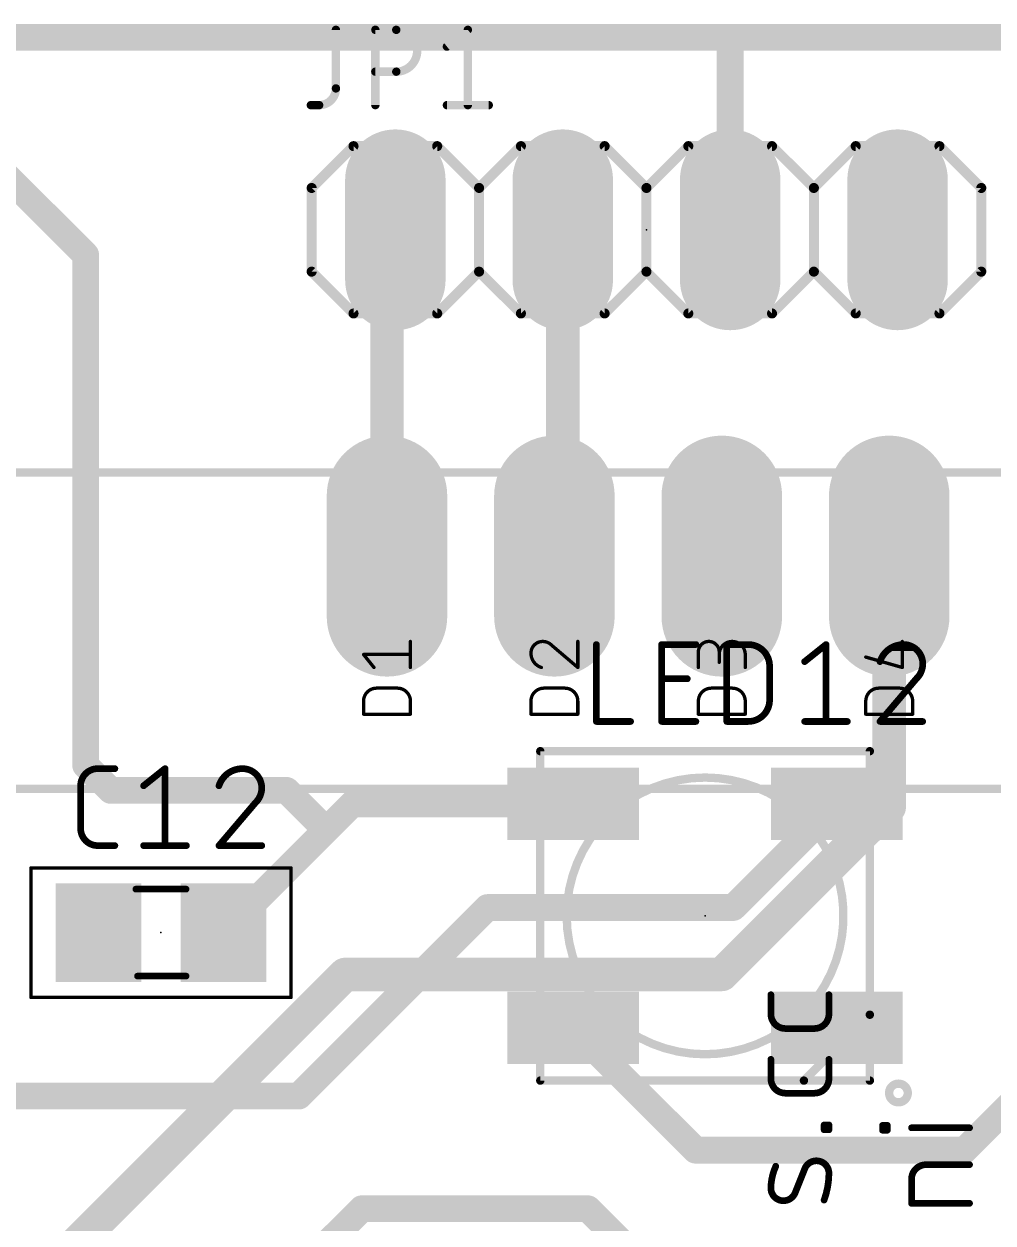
# Model space of a CAD drawing. Extents: x -64 to 81, y -144 to 13.
# Drawn here: x -9.32 to 5.38, y -86.32 to -68.12 of the extents above; entities that cross this region are included whole.
import ezdxf

# ---------------------------------------------------------------- set-up
doc = ezdxf.new("R2010")
doc.units = 0
for name, color, linetype in [('1', 12, 'CONTINUOUS'), ('16', 132, 'CONTINUOUS'), ('17', 110, 'CONTINUOUS'), ('21', 253, 'CONTINUOUS'), ('23', 53, 'CONTINUOUS'), ('25', 253, 'CONTINUOUS'), ('39', 12, 'CONTINUOUS'), ('51', 253, 'CONTINUOUS')]:
    doc.layers.add(name, color=color, linetype=linetype)

# ---------------------------------------------------------------- blocks, each defined once
blk = doc.blocks.new('RECT')
blk.add_solid([(-0.5, -0.5), (0.5, -0.5), (-0.5, 0.5), (0.5, 0.5)])
blk = doc.blocks.new('LONGP100')
at = {"const_width": 1}
blk.add_lwpolyline([(-0.5, 0), (0.5, 0)], dxfattribs=at)
at = {"const_width": 0.5}
for points in [[(-0.5, 0.25, 1), (-0.5, -0.25)], [(0.5, -0.25, 1), (0.5, 0.25)]]:
    blk.add_lwpolyline(points, format="xyb", dxfattribs=at)

msp = doc.modelspace()

# ---------------------------------------------------------------- linework, layer by layer
at = {"layer": '1'}
for points, const_width in [([(-11.242, -68.326), (1.397, -68.326)], 0.4064), ([(1.397, -68.326), (1.397, -71.247)], 0.4064), ([(1.397, -68.326), (5.842, -68.326)], 0.4064), ([(-8.382, -71.628), (-11.463, -68.547)], 0.4064), ([(-3.81, -71.374), (-3.683, -71.247)], 0.508), ([(-3.81, -76.2), (-3.81, -71.374)], 0.508), ([(-1.143, -72.39), (-1.143, -71.247)], 0.508), ([(-1.143, -76.073), (-1.143, -71.247)], 0.508), ([(-8.382, -79.375), (-8.382, -71.628)], 0.4064), ([(-1.27, -76.2), (-1.143, -76.073)], 0.508), ([(12.319, -77.851), (4.953, -85.217)], 0.4064), ([(-8.001, -79.756), (-8.382, -79.375)], 0.4064), ([(-5.334, -79.756), (-8.001, -79.756)], 0.4064), ([(-4.732, -80.358), (-5.334, -79.756)], 0.4064), ([(-4.335, -79.961), (-4.732, -80.358)], 0.4064), ([(-0.984, -79.961), (-4.335, -79.961)], 0.4064), ([(3.016, -79.961), (1.443, -81.534)], 0.4064), ([(-4.732, -80.358), (-6.289, -81.915)], 0.4064), ([(-2.286, -81.534), (-5.148, -84.396)], 0.4064), ([(-2.286, -81.534), (1.443, -81.534)], 0.4064), ([(0.872, -85.217), (-0.984, -83.361)], 0.4064), ([(-5.148, -84.396), (-9.601, -84.396)], 0.4064), ([(4.953, -85.217), (0.872, -85.217)], 0.4064), ([(-4.191, -86.106), (-5.715, -87.63)], 0.4064), ([(-0.762, -86.106), (-4.191, -86.106)], 0.4064), ([(5.002, -91.87), (-0.762, -86.106)], 0.4064)]:
    msp.add_lwpolyline(points, dxfattribs=dict(at, const_width=const_width))
for points, const_width in [([(1.4986, -68.326, 1), (1.2954, -68.326)], 0.2032), ([(1.397, -68.2244, 1), (1.397, -68.4276)], 0.2032), ([(1.397, -68.4276, 1), (1.397, -68.2244)], 0.2032), ([(-3.683, -71.374, 1), (-3.937, -71.374)], 0.254), ([(-3.8998, -71.2842, 1), (-3.7202, -71.4638)], 0.254), ([(-3.5932, -71.3368, 1), (-3.7728, -71.1572)], 0.254), ([(-1.016, -71.247, 1), (-1.27, -71.247)], 0.254), ([(-1.016, -71.247, 1), (-1.27, -71.247)], 0.254), ([(1.2954, -71.247, 1), (1.4986, -71.247)], 0.2032), ([(-8.2804, -71.628, 1), (-8.4836, -71.628)], 0.2032), ([(-8.4538, -71.6998, 1), (-8.3102, -71.5562)], 0.2032), ([(-1.27, -72.39, 1), (-1.016, -72.39)], 0.254), ([(-1.0532, -76.1628, 1), (-1.2328, -75.9832)], 0.254), ([(-3.937, -76.2, 1), (-3.683, -76.2)], 0.254), ([(-1.3598, -76.1102, 1), (-1.1802, -76.2898)], 0.254), ([(-1.27, -76.073, 1), (-1.016, -76.073)], 0.254), ([(-8.4836, -79.375, 1), (-8.2804, -79.375)], 0.2032), ([(-8.3102, -79.3032, 1), (-8.4538, -79.4468)], 0.2032), ([(-8.001, -79.6544, 1), (-8.001, -79.8576)], 0.2032), ([(-8.0728, -79.8278, 1), (-7.9292, -79.6842)], 0.2032), ([(-5.2622, -79.6842, 1), (-5.4058, -79.8278)], 0.2032), ([(-5.334, -79.8576, 1), (-5.334, -79.6544)], 0.2032), ([(-4.335, -79.8594, 1), (-4.335, -80.0626)], 0.2032), ([(-4.2632, -80.0328, 1), (-4.4068, -79.8892)], 0.2032), ([(-0.984, -80.0626, 1), (-0.984, -79.8594)], 0.2032), ([(3.0878, -80.0328, 1), (2.9442, -79.8892)], 0.2032), ([(-4.8038, -80.2862, 1), (-4.6602, -80.4298)], 0.2032), ([(-4.6602, -80.4298, 1), (-4.8038, -80.2862)], 0.2032), ([(-4.8038, -80.4298, 1), (-4.6602, -80.2862)], 0.2032), ([(-2.286, -81.4324, 1), (-2.286, -81.6356)], 0.2032), ([(-2.2142, -81.6058, 1), (-2.3578, -81.4622)], 0.2032), ([(1.443, -81.6356, 1), (1.443, -81.4324)], 0.2032), ([(1.3712, -81.4622, 1), (1.5148, -81.6058)], 0.2032), ([(-6.3608, -81.8432, 1), (-6.2172, -81.9868)], 0.2032), ([(-0.9122, -83.2892, 1), (-1.0558, -83.4328)], 0.2032), ([(-5.2198, -84.3242, 1), (-5.0762, -84.4678)], 0.2032), ([(-5.148, -84.4976, 1), (-5.148, -84.2944)], 0.2032), ([(0.872, -85.1154, 1), (0.872, -85.3186)], 0.2032), ([(0.8002, -85.2888, 1), (0.9438, -85.1452)], 0.2032), ([(4.8812, -85.1452, 1), (5.0248, -85.2888)], 0.2032), ([(4.953, -85.3186, 1), (4.953, -85.1154)], 0.2032), ([(-4.191, -86.0044, 1), (-4.191, -86.2076)], 0.2032), ([(-4.1192, -86.1778, 1), (-4.2628, -86.0342)], 0.2032), ([(-0.6902, -86.0342, 1), (-0.8338, -86.1778)], 0.2032), ([(-0.762, -86.2076, 1), (-0.762, -86.0044)], 0.2032)]:
    msp.add_lwpolyline(points, format="xyb", dxfattribs=dict(at, const_width=const_width))
at = {"layer": '16', "const_width": 0.508}
for points in [[(3.81, -80.01), (3.81, -76.2)], [(1.27, -82.55), (3.81, -80.01)], [(-13.97, -92.075), (-4.445, -82.55)], [(-4.445, -82.55), (1.27, -82.55)]]:
    msp.add_lwpolyline(points, dxfattribs=at)
at = {"layer": '16', "const_width": 0.254}
for points in [[(3.937, -76.2, 1), (3.683, -76.2)], [(3.683, -80.01, 1), (3.937, -80.01)], [(3.8998, -80.0998, 1), (3.7202, -79.9202)], [(-4.445, -82.423, 1), (-4.445, -82.677)], [(-4.3552, -82.6398, 1), (-4.5348, -82.4602)], [(1.1802, -82.4602, 1), (1.3598, -82.6398)], [(1.27, -82.677, 1), (1.27, -82.423)]]:
    msp.add_lwpolyline(points, format="xyb", dxfattribs=at)
at = {"layer": '21'}
for points, const_width in [([(-4.318, -69.977), (-4.953, -70.612)], 0.1524), ([(-4.318, -69.977), (-3.048, -69.977)], 0.1524), ([(-3.048, -69.977), (-2.413, -70.612)], 0.1524), ([(-2.413, -70.612), (-1.778, -69.977)], 0.1524), ([(-1.778, -69.977), (-0.508, -69.977)], 0.1524), ([(-0.508, -69.977), (0.127, -70.612)], 0.1524), ([(0.127, -70.612), (0.762, -69.977)], 0.1524), ([(0.762, -69.977), (2.032, -69.977)], 0.1524), ([(2.032, -69.977), (2.667, -70.612)], 0.1524), ([(3.302, -69.977), (2.667, -70.612)], 0.1524), ([(3.302, -69.977), (4.572, -69.977)], 0.1524), ([(4.572, -69.977), (5.207, -70.612)], 0.1524), ([(-4.953, -70.612), (-4.953, -71.882)], 0.1524), ([(-2.413, -70.612), (-2.413, -71.882)], 0.1524), ([(0.127, -70.612), (0.127, -71.882)], 0.1524), ([(2.667, -70.612), (2.667, -71.882)], 0.1524), ([(5.207, -70.612), (5.207, -71.882)], 0.1524), ([(-4.953, -71.882), (-4.318, -72.517)], 0.1524), ([(-2.413, -71.882), (-3.048, -72.517)], 0.1524), ([(-1.778, -72.517), (-2.413, -71.882)], 0.1524), ([(0.127, -71.882), (-0.508, -72.517)], 0.1524), ([(0.762, -72.517), (0.127, -71.882)], 0.1524), ([(2.667, -71.882), (2.032, -72.517)], 0.1524), ([(2.667, -71.882), (3.302, -72.517)], 0.1524), ([(5.207, -71.882), (4.572, -72.517)], 0.1524), ([(-3.048, -72.517), (-4.318, -72.517)], 0.1524), ([(-0.508, -72.517), (-1.778, -72.517)], 0.1524), ([(2.032, -72.517), (0.762, -72.517)], 0.1524), ([(4.572, -72.517), (3.302, -72.517)], 0.1524), ([(-13.97, -74.93), (17.78, -74.93)], 0.127), ([(-1.484, -79.161), (3.516, -79.161)], 0.127), ([(-1.484, -84.161), (-1.484, -79.161)], 0.127), ([(3.516, -79.161), (3.516, -83.161)], 0.127), ([(-10.6934, -79.7306), (7.62, -79.7306)], 0.127), ([(2.0151, -83.1505), (2.0151, -82.857)], 0.1016), ([(2.8956, -82.857), (2.8956, -83.1505)], 0.1016), ([(2.516, -84.161), (3.516, -83.161)], 0.127), ([(3.516, -83.161), (3.516, -84.161)], 0.127), ([(2.6755, -83.3707), (2.2352, -83.3707)], 0.1016), ([(2.0151, -84.132), (2.0151, -83.8385)], 0.1016), ([(2.8956, -83.8385), (2.8956, -84.132)], 0.1016), ([(2.516, -84.161), (-1.484, -84.161)], 0.127), ([(3.516, -84.161), (2.516, -84.161)], 0.127), ([(2.6755, -84.3521), (2.2352, -84.3521)], 0.1016), ([(2.8222, -84.9075), (2.8222, -84.8341)], 0.1016), ([(2.8222, -84.8341), (2.8956, -84.8341)], 0.1016), ([(2.8956, -84.8341), (2.8956, -84.9075)], 0.1016), ([(3.7084, -84.9142), (3.7084, -84.8409)], 0.1016), ([(3.7084, -84.8409), (3.7818, -84.8409)], 0.1016), ([(3.7818, -84.8409), (3.7818, -84.9142)], 0.1016), ([(2.8956, -84.9075), (2.8222, -84.9075)], 0.1016), ([(3.7818, -84.9142), (3.7084, -84.9142)], 0.1016), ([(5.0292, -84.8776), (4.1487, -84.8776)], 0.1016), ([(2.5287, -85.4981), (2.382, -85.865)], 0.1016), ([(4.3688, -85.4375), (5.0292, -85.4375)], 0.1016), ([(4.1487, -86.0245), (4.1487, -85.6576)], 0.1016), ([(5.0292, -86.0245), (4.1487, -86.0245)], 0.1016)]:
    msp.add_lwpolyline(points, dxfattribs=dict(at, const_width=const_width))
for points, const_width in [([(-4.318, -69.9389, 1), (-4.318, -70.0151)], 0.0762), ([(-4.2911, -70.0039, 1), (-4.3449, -69.9501)], 0.0762), ([(-3.0211, -69.9501, 1), (-3.0749, -70.0039)], 0.0762), ([(-3.048, -70.0151, 1), (-3.048, -69.9389)], 0.0762), ([(-1.778, -69.9389, 1), (-1.778, -70.0151)], 0.0762), ([(-1.7511, -70.0039, 1), (-1.8049, -69.9501)], 0.0762), ([(-0.4811, -69.9501, 1), (-0.5349, -70.0039)], 0.0762), ([(-0.508, -70.0151, 1), (-0.508, -69.9389)], 0.0762), ([(0.762, -69.9389, 1), (0.762, -70.0151)], 0.0762), ([(0.7889, -70.0039, 1), (0.7351, -69.9501)], 0.0762), ([(2.0589, -69.9501, 1), (2.0051, -70.0039)], 0.0762), ([(2.032, -70.0151, 1), (2.032, -69.9389)], 0.0762), ([(3.302, -69.9389, 1), (3.302, -70.0151)], 0.0762), ([(3.3289, -70.0039, 1), (3.2751, -69.9501)], 0.0762), ([(4.5989, -69.9501, 1), (4.5451, -70.0039)], 0.0762), ([(4.572, -70.0151, 1), (4.572, -69.9389)], 0.0762), ([(-4.9149, -70.612, 1), (-4.9911, -70.612)], 0.0762), ([(-4.9799, -70.5851, 1), (-4.9261, -70.6389)], 0.0762), ([(-2.3749, -70.612, 1), (-2.4511, -70.612)], 0.0762), ([(-2.4399, -70.5851, 1), (-2.3861, -70.6389)], 0.0762), ([(-2.4399, -70.6389, 1), (-2.3861, -70.5851)], 0.0762), ([(0.1651, -70.612, 1), (0.0889, -70.612)], 0.0762), ([(0.1001, -70.5851, 1), (0.1539, -70.6389)], 0.0762), ([(0.1001, -70.6389, 1), (0.1539, -70.5851)], 0.0762), ([(2.7051, -70.612, 1), (2.6289, -70.612)], 0.0762), ([(2.6401, -70.5851, 1), (2.6939, -70.6389)], 0.0762), ([(2.6401, -70.6389, 1), (2.6939, -70.5851)], 0.0762), ([(5.2451, -70.612, 1), (5.1689, -70.612)], 0.0762), ([(5.1801, -70.6389, 1), (5.2339, -70.5851)], 0.0762), ([(-4.9911, -71.882, 1), (-4.9149, -71.882)], 0.0762), ([(-4.9261, -71.8551, 1), (-4.9799, -71.9089)], 0.0762), ([(-2.4511, -71.882, 1), (-2.3749, -71.882)], 0.0762), ([(-2.3861, -71.8551, 1), (-2.4399, -71.9089)], 0.0762), ([(-2.3861, -71.9089, 1), (-2.4399, -71.8551)], 0.0762), ([(0.0889, -71.882, 1), (0.1651, -71.882)], 0.0762), ([(0.1539, -71.8551, 1), (0.1001, -71.9089)], 0.0762), ([(0.1539, -71.9089, 1), (0.1001, -71.8551)], 0.0762), ([(2.6289, -71.882, 1), (2.7051, -71.882)], 0.0762), ([(2.6939, -71.8551, 1), (2.6401, -71.9089)], 0.0762), ([(2.6939, -71.9089, 1), (2.6401, -71.8551)], 0.0762), ([(5.1689, -71.882, 1), (5.2451, -71.882)], 0.0762), ([(5.2339, -71.9089, 1), (5.1801, -71.8551)], 0.0762), ([(-4.318, -72.4789, 1), (-4.318, -72.5551)], 0.0762), ([(-4.3449, -72.5439, 1), (-4.2911, -72.4901)], 0.0762), ([(-3.0749, -72.4901, 1), (-3.0211, -72.5439)], 0.0762), ([(-3.048, -72.5551, 1), (-3.048, -72.4789)], 0.0762), ([(-1.778, -72.4789, 1), (-1.778, -72.5551)], 0.0762), ([(-1.8049, -72.5439, 1), (-1.7511, -72.4901)], 0.0762), ([(-0.5349, -72.4901, 1), (-0.4811, -72.5439)], 0.0762), ([(-0.508, -72.5551, 1), (-0.508, -72.4789)], 0.0762), ([(0.762, -72.4789, 1), (0.762, -72.5551)], 0.0762), ([(0.7351, -72.5439, 1), (0.7889, -72.4901)], 0.0762), ([(2.0051, -72.4901, 1), (2.0589, -72.5439)], 0.0762), ([(2.032, -72.5551, 1), (2.032, -72.4789)], 0.0762), ([(3.302, -72.4789, 1), (3.302, -72.5551)], 0.0762), ([(3.2751, -72.5439, 1), (3.3289, -72.4901)], 0.0762), ([(4.5451, -72.4901, 1), (4.5989, -72.5439)], 0.0762), ([(4.572, -72.5551, 1), (4.572, -72.4789)], 0.0762), ([(-1.484, -79.1292, 1), (-1.484, -79.1928)], 0.0635), ([(-1.4523, -79.161, 1), (-1.5157, -79.161)], 0.0635), ([(3.5478, -79.161, 1), (3.4842, -79.161)], 0.0635), ([(3.516, -79.1928, 1), (3.516, -79.1292)], 0.0635), ([(1.016, -83.761, 1), (1.016, -79.561, 1), (1.016, -83.761)], 0.127), ([(2.0405, -82.857, 1), (1.9897, -82.857)], 0.0508), ([(2.921, -82.857, 1), (2.8702, -82.857)], 0.0508), ([(2.0151, -83.1505, 0.4142), (2.2352, -83.3707)], 0.1016), ([(2.0405, -83.1505, 1), (1.9897, -83.1505)], 0.0508), ([(1.9897, -83.1505, 1), (2.0405, -83.1505)], 0.0508), ([(2.6755, -83.3707, 0.4142), (2.8956, -83.1505)], 0.1016), ([(2.921, -83.1505, 1), (2.8702, -83.1505)], 0.0508), ([(2.8702, -83.1505, 1), (2.921, -83.1505)], 0.0508), ([(3.5478, -83.161, 1), (3.4842, -83.161)], 0.0635), ([(3.4842, -83.161, 1), (3.5478, -83.161)], 0.0635), ([(3.5385, -83.1835, 1), (3.4935, -83.1385)], 0.0635), ([(2.2352, -83.3453, 1), (2.2352, -83.3961)], 0.0508), ([(2.2352, -83.3961, 1), (2.2352, -83.3453)], 0.0508), ([(2.6755, -83.3453, 1), (2.6755, -83.3961)], 0.0508), ([(2.6755, -83.3961, 1), (2.6755, -83.3453)], 0.0508), ([(2.0405, -83.8385, 1), (1.9897, -83.8385)], 0.0508), ([(2.921, -83.8385, 1), (2.8702, -83.8385)], 0.0508), ([(2.0151, -84.132, 0.4142), (2.2352, -84.3521)], 0.1016), ([(2.0405, -84.132, 1), (1.9897, -84.132)], 0.0508), ([(2.6755, -84.3521, 0.4142), (2.8956, -84.132)], 0.1016), ([(2.921, -84.132, 1), (2.8702, -84.132)], 0.0508), ([(-1.484, -84.1292, 1), (-1.484, -84.1928)], 0.0635), ([(-1.5157, -84.161, 1), (-1.4523, -84.161)], 0.0635), ([(1.9897, -84.132, 1), (2.0405, -84.132)], 0.0508), ([(2.516, -84.1292, 1), (2.516, -84.1928)], 0.0635), ([(2.4935, -84.1385, 1), (2.5385, -84.1835)], 0.0635), ([(2.516, -84.1928, 1), (2.516, -84.1292)], 0.0635), ([(2.8702, -84.132, 1), (2.921, -84.132)], 0.0508), ([(3.4842, -84.161, 1), (3.5478, -84.161)], 0.0635), ([(3.516, -84.1928, 1), (3.516, -84.1292)], 0.0635), ([(3.95, -84.4904, 1), (3.95, -84.2076, 1), (3.95, -84.4904)], 0.127), ([(2.2352, -84.3267, 1), (2.2352, -84.3775)], 0.0508), ([(2.2352, -84.3775, 1), (2.2352, -84.3267)], 0.0508), ([(2.6755, -84.3267, 1), (2.6755, -84.3775)], 0.0508), ([(2.6755, -84.3775, 1), (2.6755, -84.3267)], 0.0508), ([(2.8476, -84.8341, 1), (2.7968, -84.8341)], 0.0508), ([(2.8222, -84.8087, 1), (2.8222, -84.8595)], 0.0508), ([(2.921, -84.8341, 1), (2.8702, -84.8341)], 0.0508), ([(2.8956, -84.8595, 1), (2.8956, -84.8087)], 0.0508), ([(3.7338, -84.8409, 1), (3.683, -84.8409)], 0.0508), ([(3.7084, -84.8155, 1), (3.7084, -84.8663)], 0.0508), ([(3.8072, -84.8409, 1), (3.7564, -84.8409)], 0.0508), ([(3.7818, -84.8663, 1), (3.7818, -84.8155)], 0.0508), ([(2.8222, -84.8821, 1), (2.8222, -84.9329)], 0.0508), ([(2.7968, -84.9075, 1), (2.8476, -84.9075)], 0.0508), ([(2.8702, -84.9075, 1), (2.921, -84.9075)], 0.0508), ([(2.8956, -84.9329, 1), (2.8956, -84.8821)], 0.0508), ([(3.7084, -84.8888, 1), (3.7084, -84.9396)], 0.0508), ([(3.683, -84.9142, 1), (3.7338, -84.9142)], 0.0508), ([(3.7564, -84.9142, 1), (3.8072, -84.9142)], 0.0508), ([(3.7818, -84.9396, 1), (3.7818, -84.8888)], 0.0508), ([(4.1487, -84.8522, 1), (4.1487, -84.903)], 0.0508), ([(5.0292, -84.903, 1), (5.0292, -84.8522)], 0.0508), ([(2.8956, -85.5715, 0.8318), (2.5287, -85.4981)], 0.1016), ([(2.0884, -85.4614, 0.1025), (2.0151, -85.7916)], 0.1016), ([(2.1116, -85.4718, 1), (2.0653, -85.451)], 0.0508), ([(2.5051, -85.4887, 1), (2.5523, -85.5075)], 0.0508), ([(2.5523, -85.5075, 1), (2.5051, -85.4887)], 0.0508), ([(2.8222, -85.9751, 0.083), (2.8956, -85.5715)], 0.1016), ([(2.921, -85.5718, 1), (2.8702, -85.5711)], 0.0508), ([(4.3688, -85.4375, 0.4142), (4.1487, -85.6576)], 0.1016), ([(4.3688, -85.4121, 1), (4.3688, -85.4629)], 0.0508), ([(4.3688, -85.4629, 1), (4.3688, -85.4121)], 0.0508), ([(5.0292, -85.4629, 1), (5.0292, -85.4121)], 0.0508), ([(2.8702, -85.5711, 1), (2.921, -85.5718)], 0.0508), ([(4.1741, -85.6576, 1), (4.1233, -85.6576)], 0.0508), ([(4.1233, -85.6576, 1), (4.1741, -85.6576)], 0.0508), ([(2.0151, -85.7916, 0.8318), (2.382, -85.865)], 0.1016), ([(2.0405, -85.792, 1), (1.9897, -85.7912)], 0.0508), ([(1.9897, -85.7912, 1), (2.0405, -85.792)], 0.0508), ([(2.3584, -85.8556, 1), (2.4055, -85.8744)], 0.0508), ([(2.4055, -85.8744, 1), (2.3584, -85.8556)], 0.0508), ([(2.7983, -85.9665, 1), (2.8461, -85.9837)], 0.0508), ([(4.1487, -85.9991, 1), (4.1487, -86.0499)], 0.0508), ([(4.1233, -86.0245, 1), (4.1741, -86.0245)], 0.0508), ([(5.0292, -86.0499, 1), (5.0292, -85.9991)], 0.0508)]:
    msp.add_lwpolyline(points, format="xyb", dxfattribs=dict(at, const_width=const_width))
at = {"layer": '23'}
for p in [(0.127, -71.247), (1.016, -81.661), (-7.239, -81.915)]:
    msp.add_point(p, dxfattribs=at)
at = {"layer": '25'}
for points, const_width in [([(-4.5847, -68.2117), (-4.5847, -69.1007)], 0.127), ([(-3.9867, -69.3547), (-3.9867, -68.2117)], 0.127), ([(-3.9867, -68.2117), (-3.6692, -68.2117)], 0.127), ([(-2.9008, -68.4657), (-2.5833, -68.2117)], 0.127), ([(-2.5833, -68.2117), (-2.5833, -69.3547)], 0.127), ([(-3.6692, -68.8467), (-3.9867, -68.8467)], 0.127), ([(-4.8387, -69.3547), (-4.9657, -69.3547)], 0.127), ([(-2.9008, -69.3547), (-2.2658, -69.3547)], 0.127), ([(-3.4544, -77.8905), (-3.4544, -77.4954)], 0.0508), ([(-1.3095, -77.5547), (-0.9144, -77.8905)], 0.0508), ([(-0.9144, -77.8905), (-0.9144, -77.4954)], 0.0508), ([(-0.6332, -77.5418), (-0.6332, -78.7102)], 0.1016), ([(0.3574, -78.7102), (0.3574, -77.5418)], 0.1016), ([(0.3574, -77.5418), (0.8767, -77.5418)], 0.1016), ([(1.3457, -78.7102), (1.3457, -77.5418)], 0.1016), ([(1.3457, -77.5418), (1.6703, -77.5418)], 0.1016), ([(2.5268, -77.8014), (2.8514, -77.5418)], 0.1016), ([(2.8514, -77.5418), (2.8514, -78.7102)], 0.1016), ([(4.0076, -77.8905), (4.0076, -77.4954)], 0.0508), ([(-4.0076, -77.8905), (-4.1656, -77.693)], 0.0508), ([(-4.1656, -77.693), (-3.4544, -77.693)], 0.0508), ([(0.9144, -77.8905), (0.9144, -77.6534)], 0.0508), ([(1.2305, -77.6534), (1.2305, -77.8115)], 0.0508), ([(1.6256, -77.8905), (1.6256, -77.693)], 0.0508), ([(3.4544, -77.7325), (4.0076, -77.8905)], 0.0508), ([(3.8495, -77.6139), (4.1656, -77.6139)], 0.0508), ([(1.9949, -77.8664), (1.9949, -78.3856)], 0.1016), ([(0.3574, -78.0611), (0.7469, -78.0611)], 0.1016), ([(4.2216, -78.0611), (3.6698, -78.7102)], 0.1016), ([(-3.968, -78.2041), (-3.652, -78.2041)], 0.0508), ([(-1.428, -78.2041), (-1.112, -78.2041)], 0.0508), ([(1.112, -78.2041), (1.428, -78.2041)], 0.0508), ([(3.652, -78.2041), (3.968, -78.2041)], 0.0508), ([(-4.1656, -78.5992), (-4.1656, -78.4016)], 0.0508), ([(-3.4544, -78.4016), (-3.4544, -78.5992)], 0.0508), ([(-1.6256, -78.5992), (-1.6256, -78.4016)], 0.0508), ([(-0.9144, -78.4016), (-0.9144, -78.5992)], 0.0508), ([(0.9144, -78.5992), (0.9144, -78.4016)], 0.0508), ([(1.6256, -78.4016), (1.6256, -78.5992)], 0.0508), ([(3.4544, -78.5992), (3.4544, -78.4016)], 0.0508), ([(4.1656, -78.4016), (4.1656, -78.5992)], 0.0508), ([(-3.4544, -78.5992), (-4.1656, -78.5992)], 0.0508), ([(-0.9144, -78.5992), (-1.6256, -78.5992)], 0.0508), ([(1.6256, -78.5992), (0.9144, -78.5992)], 0.0508), ([(4.1656, -78.5992), (3.4544, -78.5992)], 0.0508), ([(-0.6332, -78.7102), (-0.1139, -78.7102)], 0.1016), ([(0.8767, -78.7102), (0.3574, -78.7102)], 0.1016), ([(1.6703, -78.7102), (1.3457, -78.7102)], 0.1016), ([(2.5268, -78.7102), (3.1759, -78.7102)], 0.1016), ([(3.6698, -78.7102), (4.3189, -78.7102)], 0.1016), ([(-8.1986, -79.4258), (-7.9389, -79.4258)], 0.1016), ([(-7.5024, -79.6854), (-7.1778, -79.4258)], 0.1016), ([(-7.1778, -79.4258), (-7.1778, -80.5942)], 0.1016), ([(-8.4582, -80.3346), (-8.4582, -79.6854)], 0.1016), ([(-5.8076, -79.9451), (-6.3594, -80.5942)], 0.1016), ([(-7.9389, -80.5942), (-8.1986, -80.5942)], 0.1016), ([(-7.5024, -80.5942), (-6.8533, -80.5942)], 0.1016), ([(-6.3594, -80.5942), (-5.7103, -80.5942)], 0.1016)]:
    msp.add_lwpolyline(points, dxfattribs=dict(at, const_width=const_width))
for points, const_width in [([(-4.553, -68.2117, 1), (-4.6165, -68.2117)], 0.0635), ([(-3.9867, -68.18, 1), (-3.9867, -68.2435)], 0.0635), ([(-3.9549, -68.2117, 1), (-4.0184, -68.2117)], 0.0635), ([(-3.6692, -68.8467, 1), (-3.6692, -68.2117)], 0.127), ([(-3.6692, -68.18, 1), (-3.6692, -68.2435)], 0.0635), ([(-3.6692, -68.2435, 1), (-3.6692, -68.18)], 0.0635), ([(-2.5516, -68.2117, 1), (-2.6151, -68.2117)], 0.0635), ([(-2.5635, -68.2365, 1), (-2.6032, -68.1869)], 0.0635), ([(-2.9207, -68.4409, 1), (-2.881, -68.4905)], 0.0635), ([(-3.9867, -68.8149, 1), (-3.9867, -68.8785)], 0.0635), ([(-3.6692, -68.8149, 1), (-3.6692, -68.8785)], 0.0635), ([(-3.6692, -68.8785, 1), (-3.6692, -68.8149)], 0.0635), ([(-4.8387, -69.3547, 0.4142), (-4.5847, -69.1007)], 0.127), ([(-4.553, -69.1007, 1), (-4.6165, -69.1007)], 0.0635), ([(-4.6165, -69.1007, 1), (-4.553, -69.1007)], 0.0635), ([(-4.9657, -69.323, 1), (-4.9657, -69.3865)], 0.0635), ([(-4.8387, -69.323, 1), (-4.8387, -69.3865)], 0.0635), ([(-4.8387, -69.3865, 1), (-4.8387, -69.323)], 0.0635), ([(-4.0184, -69.3547, 1), (-3.9549, -69.3547)], 0.0635), ([(-2.9008, -69.323, 1), (-2.9008, -69.3865)], 0.0635), ([(-2.6151, -69.3547, 1), (-2.5516, -69.3547)], 0.0635), ([(-2.2658, -69.3865, 1), (-2.2658, -69.323)], 0.0635), ([(-3.4417, -77.4954, 1), (-3.4671, -77.4954)], 0.0254), ([(-1.4478, -77.4954, 0.4142), (-1.6256, -77.6732)], 0.0508), ([(-1.3095, -77.5547, 0.2053), (-1.4478, -77.4954)], 0.0508), ([(-1.4478, -77.4827, 1), (-1.4478, -77.5081)], 0.0254), ([(-1.4478, -77.5081, 1), (-1.4478, -77.4827)], 0.0254), ([(-1.3013, -77.545, 1), (-1.3177, -77.5643)], 0.0254), ([(-0.9017, -77.4954, 1), (-0.9271, -77.4954)], 0.0254), ([(-0.6078, -77.5418, 1), (-0.6586, -77.5418)], 0.0508), ([(0.3828, -77.5418, 1), (0.332, -77.5418)], 0.0508), ([(0.3574, -77.5164, 1), (0.3574, -77.5672)], 0.0508), ([(0.8767, -77.5672, 1), (0.8767, -77.5164)], 0.0508), ([(1.2305, -77.6534, 1), (0.9144, -77.6534)], 0.0508), ([(1.6256, -77.693, 1), (1.2305, -77.693)], 0.0508), ([(1.3711, -77.5418, 1), (1.3203, -77.5418)], 0.0508), ([(1.3457, -77.5164, 1), (1.3457, -77.5672)], 0.0508), ([(1.9949, -77.8664, 0.4142), (1.6703, -77.5418)], 0.1016), ([(1.6703, -77.5164, 1), (1.6703, -77.5672)], 0.0508), ([(1.6703, -77.5672, 1), (1.6703, -77.5164)], 0.0508), ([(2.8768, -77.5418, 1), (2.826, -77.5418)], 0.0508), ([(2.8673, -77.5616, 1), (2.8355, -77.522)], 0.0508), ([(4.0268, -77.5418, 0.3252), (3.6698, -77.8014)], 0.1016), ([(4.3189, -77.8339, 0.4142), (4.0268, -77.5418)], 0.1016), ([(4.0268, -77.5164, 1), (4.0268, -77.5672)], 0.0508), ([(4.0203, -77.4954, 1), (3.9949, -77.4954)], 0.0254), ([(4.0268, -77.5672, 1), (4.0268, -77.5164)], 0.0508), ([(-4.1557, -77.685, 1), (-4.1755, -77.7009)], 0.0254), ([(-4.1656, -77.6803, 1), (-4.1656, -77.7057)], 0.0254), ([(-3.4544, -77.7057, 1), (-3.4544, -77.6803)], 0.0254), ([(-1.6256, -77.6732, 0.3252), (-1.4676, -77.8905)], 0.0508), ([(-1.6129, -77.6732, 1), (-1.6383, -77.6732)], 0.0254), ([(-1.6383, -77.6732, 1), (-1.6129, -77.6732)], 0.0254), ([(-1.3187, -77.5634, 1), (-1.3003, -77.5459)], 0.0254), ([(0.9271, -77.6534, 1), (0.9017, -77.6534)], 0.0254), ([(0.9017, -77.6534, 1), (0.9271, -77.6534)], 0.0254), ([(1.2432, -77.6534, 1), (1.2178, -77.6534)], 0.0254), ([(1.2178, -77.6534, 1), (1.2432, -77.6534)], 0.0254), ([(1.2178, -77.693, 1), (1.2432, -77.693)], 0.0254), ([(1.6383, -77.693, 1), (1.6129, -77.693)], 0.0254), ([(1.6129, -77.693, 1), (1.6383, -77.693)], 0.0254), ([(3.4579, -77.7203, 1), (3.4509, -77.7447)], 0.0254), ([(3.8495, -77.6012, 1), (3.8495, -77.6266)], 0.0254), ([(4.1656, -77.6266, 1), (4.1656, -77.6012)], 0.0254), ([(-4.0175, -77.8984, 1), (-3.9976, -77.8826)], 0.0254), ([(-3.4671, -77.8905, 1), (-3.4417, -77.8905)], 0.0254), ([(-1.4715, -77.9026, 1), (-1.4636, -77.8784)], 0.0254), ([(-0.9271, -77.8905, 1), (-0.9017, -77.8905)], 0.0254), ([(-0.9226, -77.9002, 1), (-0.9062, -77.8808)], 0.0254), ([(0.9017, -77.8905, 1), (0.9271, -77.8905)], 0.0254), ([(1.2178, -77.8115, 1), (1.2432, -77.8115)], 0.0254), ([(1.6129, -77.8905, 1), (1.6383, -77.8905)], 0.0254), ([(2.0202, -77.8664, 1), (1.9694, -77.8664)], 0.0508), ([(1.9694, -77.8664, 1), (2.0202, -77.8664)], 0.0508), ([(2.511, -77.7816, 1), (2.5427, -77.8213)], 0.0508), ([(3.6457, -77.7936, 1), (3.694, -77.8093)], 0.0508), ([(3.9949, -77.8905, 1), (4.0203, -77.8905)], 0.0254), ([(4.0041, -77.9027, 1), (4.011, -77.8783)], 0.0254), ([(4.2216, -78.0611, 0.2053), (4.3189, -77.8339)], 0.1016), ([(4.3443, -77.8339, 1), (4.2935, -77.8339)], 0.0508), ([(4.2935, -77.8339, 1), (4.3443, -77.8339)], 0.0508), ([(0.3574, -78.0357, 1), (0.3574, -78.0865)], 0.0508), ([(0.7469, -78.0865, 1), (0.7469, -78.0357)], 0.0508), ([(4.2041, -78.0427, 1), (4.2391, -78.0795)], 0.0508), ([(4.2409, -78.0775, 1), (4.2022, -78.0446)], 0.0508), ([(-3.968, -78.2041, 0.4142), (-4.1656, -78.4016)], 0.0508), ([(-3.968, -78.1914, 1), (-3.968, -78.2168)], 0.0254), ([(-3.968, -78.2168, 1), (-3.968, -78.1914)], 0.0254), ([(-3.4544, -78.4016, 0.4142), (-3.652, -78.2041)], 0.0508), ([(-3.652, -78.1914, 1), (-3.652, -78.2168)], 0.0254), ([(-3.652, -78.2168, 1), (-3.652, -78.1914)], 0.0254), ([(-1.428, -78.2041, 0.4142), (-1.6256, -78.4016)], 0.0508), ([(-1.428, -78.1914, 1), (-1.428, -78.2168)], 0.0254), ([(-1.428, -78.2168, 1), (-1.428, -78.1914)], 0.0254), ([(-0.9144, -78.4016, 0.4142), (-1.112, -78.2041)], 0.0508), ([(-1.112, -78.1914, 1), (-1.112, -78.2168)], 0.0254), ([(-1.112, -78.2168, 1), (-1.112, -78.1914)], 0.0254), ([(1.112, -78.2041, 0.4142), (0.9144, -78.4016)], 0.0508), ([(1.112, -78.1914, 1), (1.112, -78.2168)], 0.0254), ([(1.112, -78.2168, 1), (1.112, -78.1914)], 0.0254), ([(1.6256, -78.4016, 0.4142), (1.428, -78.2041)], 0.0508), ([(1.428, -78.1914, 1), (1.428, -78.2168)], 0.0254), ([(1.428, -78.2168, 1), (1.428, -78.1914)], 0.0254), ([(3.652, -78.2041, 0.4142), (3.4544, -78.4016)], 0.0508), ([(3.652, -78.1914, 1), (3.652, -78.2168)], 0.0254), ([(3.652, -78.2168, 1), (3.652, -78.1914)], 0.0254), ([(4.1656, -78.4016, 0.4142), (3.968, -78.2041)], 0.0508), ([(3.968, -78.1914, 1), (3.968, -78.2168)], 0.0254), ([(3.968, -78.2168, 1), (3.968, -78.1914)], 0.0254), ([(-4.1529, -78.4016, 1), (-4.1783, -78.4016)], 0.0254), ([(-4.1783, -78.4016, 1), (-4.1529, -78.4016)], 0.0254), ([(-3.4417, -78.4016, 1), (-3.4671, -78.4016)], 0.0254), ([(-3.4671, -78.4016, 1), (-3.4417, -78.4016)], 0.0254), ([(-1.6129, -78.4016, 1), (-1.6383, -78.4016)], 0.0254), ([(-1.6383, -78.4016, 1), (-1.6129, -78.4016)], 0.0254), ([(-0.9017, -78.4016, 1), (-0.9271, -78.4016)], 0.0254), ([(-0.9271, -78.4016, 1), (-0.9017, -78.4016)], 0.0254), ([(0.9271, -78.4016, 1), (0.9017, -78.4016)], 0.0254), ([(0.9017, -78.4016, 1), (0.9271, -78.4016)], 0.0254), ([(1.6383, -78.4016, 1), (1.6129, -78.4016)], 0.0254), ([(1.6129, -78.4016, 1), (1.6383, -78.4016)], 0.0254), ([(1.6703, -78.7102, 0.4142), (1.9949, -78.3856)], 0.1016), ([(2.0202, -78.3856, 1), (1.9694, -78.3856)], 0.0508), ([(1.9694, -78.3856, 1), (2.0202, -78.3856)], 0.0508), ([(3.4671, -78.4016, 1), (3.4417, -78.4016)], 0.0254), ([(3.4417, -78.4016, 1), (3.4671, -78.4016)], 0.0254), ([(4.1783, -78.4016, 1), (4.1529, -78.4016)], 0.0254), ([(4.1529, -78.4016, 1), (4.1783, -78.4016)], 0.0254), ([(-4.1656, -78.5865, 1), (-4.1656, -78.6119)], 0.0254), ([(-4.1783, -78.5992, 1), (-4.1529, -78.5992)], 0.0254), ([(-3.4671, -78.5992, 1), (-3.4417, -78.5992)], 0.0254), ([(-3.4544, -78.6119, 1), (-3.4544, -78.5865)], 0.0254), ([(-1.6256, -78.5865, 1), (-1.6256, -78.6119)], 0.0254), ([(-1.6383, -78.5992, 1), (-1.6129, -78.5992)], 0.0254), ([(-0.9271, -78.5992, 1), (-0.9017, -78.5992)], 0.0254), ([(-0.9144, -78.6119, 1), (-0.9144, -78.5865)], 0.0254), ([(0.9144, -78.5865, 1), (0.9144, -78.6119)], 0.0254), ([(0.9017, -78.5992, 1), (0.9271, -78.5992)], 0.0254), ([(1.6129, -78.5992, 1), (1.6383, -78.5992)], 0.0254), ([(1.6256, -78.6119, 1), (1.6256, -78.5865)], 0.0254), ([(3.4544, -78.5865, 1), (3.4544, -78.6119)], 0.0254), ([(3.4417, -78.5992, 1), (3.4671, -78.5992)], 0.0254), ([(4.1529, -78.5992, 1), (4.1783, -78.5992)], 0.0254), ([(4.1656, -78.6119, 1), (4.1656, -78.5865)], 0.0254), ([(-0.6332, -78.6848, 1), (-0.6332, -78.7356)], 0.0508), ([(-0.6586, -78.7102, 1), (-0.6078, -78.7102)], 0.0508), ([(-0.1139, -78.7356, 1), (-0.1139, -78.6848)], 0.0508), ([(0.3574, -78.6848, 1), (0.3574, -78.7356)], 0.0508), ([(0.332, -78.7102, 1), (0.3828, -78.7102)], 0.0508), ([(0.8767, -78.7356, 1), (0.8767, -78.6848)], 0.0508), ([(1.3457, -78.6848, 1), (1.3457, -78.7356)], 0.0508), ([(1.3203, -78.7102, 1), (1.3711, -78.7102)], 0.0508), ([(1.6703, -78.6848, 1), (1.6703, -78.7356)], 0.0508), ([(1.6703, -78.7356, 1), (1.6703, -78.6848)], 0.0508), ([(2.5268, -78.6848, 1), (2.5268, -78.7356)], 0.0508), ([(2.826, -78.7102, 1), (2.8768, -78.7102)], 0.0508), ([(3.1759, -78.7356, 1), (3.1759, -78.6848)], 0.0508), ([(3.6698, -78.6848, 1), (3.6698, -78.7356)], 0.0508), ([(3.6505, -78.6937, 1), (3.6892, -78.7267)], 0.0508), ([(4.3189, -78.7356, 1), (4.3189, -78.6848)], 0.0508), ([(-8.1986, -79.4258, 0.4142), (-8.4582, -79.6854)], 0.1016), ([(-8.1986, -79.4004, 1), (-8.1986, -79.4512)], 0.0508), ([(-8.1986, -79.4512, 1), (-8.1986, -79.4004)], 0.0508), ([(-7.9389, -79.4512, 1), (-7.9389, -79.4004)], 0.0508), ([(-7.1524, -79.4258, 1), (-7.2032, -79.4258)], 0.0508), ([(-7.162, -79.4456, 1), (-7.1937, -79.406)], 0.0508), ([(-6.0024, -79.4258, 0.3252), (-6.3594, -79.6854)], 0.1016), ([(-5.7103, -79.7179, 0.4142), (-6.0024, -79.4258)], 0.1016), ([(-6.0024, -79.4004, 1), (-6.0024, -79.4512)], 0.0508), ([(-6.0024, -79.4512, 1), (-6.0024, -79.4004)], 0.0508), ([(-8.4328, -79.6854, 1), (-8.4836, -79.6854)], 0.0508), ([(-8.4836, -79.6854, 1), (-8.4328, -79.6854)], 0.0508), ([(-7.5182, -79.6656, 1), (-7.4865, -79.7053)], 0.0508), ([(-6.3835, -79.6776, 1), (-6.3352, -79.6933)], 0.0508), ([(-5.8076, -79.9451, 0.2053), (-5.7103, -79.7179)], 0.1016), ([(-5.6849, -79.7179, 1), (-5.7357, -79.7179)], 0.0508), ([(-5.7357, -79.7179, 1), (-5.6849, -79.7179)], 0.0508), ([(-5.7883, -79.9615, 1), (-5.827, -79.9286)], 0.0508), ([(-5.8252, -79.9267, 1), (-5.7901, -79.9635)], 0.0508), ([(-8.4582, -80.3346, 0.4142), (-8.1986, -80.5942)], 0.1016), ([(-8.4328, -80.3346, 1), (-8.4836, -80.3346)], 0.0508), ([(-8.4836, -80.3346, 1), (-8.4328, -80.3346)], 0.0508), ([(-8.1986, -80.5688, 1), (-8.1986, -80.6196)], 0.0508), ([(-8.1986, -80.6196, 1), (-8.1986, -80.5688)], 0.0508), ([(-7.9389, -80.6196, 1), (-7.9389, -80.5688)], 0.0508), ([(-7.5024, -80.5688, 1), (-7.5024, -80.6196)], 0.0508), ([(-7.2032, -80.5942, 1), (-7.1524, -80.5942)], 0.0508), ([(-6.8533, -80.6196, 1), (-6.8533, -80.5688)], 0.0508), ([(-6.3594, -80.5688, 1), (-6.3594, -80.6196)], 0.0508), ([(-6.3787, -80.5777, 1), (-6.34, -80.6107)], 0.0508), ([(-5.7103, -80.6196, 1), (-5.7103, -80.5688)], 0.0508)]:
    msp.add_lwpolyline(points, format="xyb", dxfattribs=dict(at, const_width=const_width))
at = {"layer": '39', "const_width": 0.0508}
for points in [[(-9.212, -80.932), (-5.266, -80.932)], [(-9.212, -82.898), (-9.212, -80.932)], [(-5.266, -80.932), (-5.266, -82.898)], [(-5.266, -82.898), (-9.212, -82.898)]]:
    msp.add_lwpolyline(points, dxfattribs=at)
at = {"layer": '39', "const_width": 0.0254}
for points in [[(-9.212, -80.9193, 1), (-9.212, -80.9447)], [(-9.1993, -80.932, 1), (-9.2247, -80.932)], [(-5.2533, -80.932, 1), (-5.2787, -80.932)], [(-5.266, -80.9447, 1), (-5.266, -80.9193)], [(-9.212, -82.8853, 1), (-9.212, -82.9107)], [(-9.2247, -82.898, 1), (-9.1993, -82.898)], [(-5.2787, -82.898, 1), (-5.2533, -82.898)], [(-5.266, -82.9107, 1), (-5.266, -82.8853)]]:
    msp.add_lwpolyline(points, format="xyb", dxfattribs=at)
at = {"layer": '51', "const_width": 0.1016}
for points in [[(-7.62, -81.255), (-6.858, -81.255)], [(-7.595, -82.575), (-6.858, -82.575)]]:
    msp.add_lwpolyline(points, dxfattribs=at)
at = {"layer": '51', "const_width": 0.0508}
for points in [[(-7.62, -81.2296, 1), (-7.62, -81.2804)], [(-6.858, -81.2804, 1), (-6.858, -81.2296)], [(-7.595, -82.5496, 1), (-7.595, -82.6004)], [(-6.858, -82.6004, 1), (-6.858, -82.5496)]]:
    msp.add_lwpolyline(points, format="xyb", dxfattribs=at)

# ---------------------------------------------------------------- block references
at = {"layer": '1'}
for p, xscale, yscale in [((-0.984, -79.961), 2, 1.1), ((3.016, -79.961), 2, 1.1), ((-8.189, -81.915), 1.3, 1.5), ((-6.289, -81.915), 1.3, 1.5), ((-0.984, -83.361), 2, 1.1), ((3.016, -83.361), 2, 1.1)]:
    msp.add_blockref('RECT', p, dxfattribs=dict(at, xscale=xscale, yscale=yscale))
at = {"layer": '17', "rotation": 90}
for p, xscale, yscale in [((-3.683, -71.247), 1.524, 1.524), ((-3.683, -71.247), 1.524, 1.524), ((-1.143, -71.247), 1.524, 1.524), ((-1.143, -71.247), 1.524, 1.524), ((1.397, -71.247), 1.524, 1.524), ((1.397, -71.247), 1.524, 1.524), ((3.937, -71.247), 1.524, 1.524), ((3.937, -71.247), 1.524, 1.524), ((-3.81, -76.2), 1.8288, 1.8288), ((-3.81, -76.2), 1.8288, 1.8288), ((-1.27, -76.2), 1.8288, 1.8288), ((-1.27, -76.2), 1.8288, 1.8288), ((1.27, -76.2), 1.8288, 1.8288), ((1.27, -76.2), 1.8288, 1.8288), ((3.81, -76.2), 1.8288, 1.8288), ((3.81, -76.2), 1.8288, 1.8288)]:
    msp.add_blockref('LONGP100', p, dxfattribs=dict(at, xscale=xscale, yscale=yscale))
at = {"layer": '51'}
for p, xscale, yscale in [((-3.683, -71.247), 0.508, 0.508), ((-1.143, -71.247), 0.508, 0.508), ((1.397, -71.247), 0.508, 0.508), ((3.937, -71.247), 0.508, 0.508), ((-7.9562, -81.9139), 0.7501, 1.4501), ((-6.5084, -81.9139), 0.7501, 1.4501)]:
    msp.add_blockref('RECT', p, dxfattribs=dict(at, xscale=xscale, yscale=yscale))

doc.saveas('drawing.dxf')
